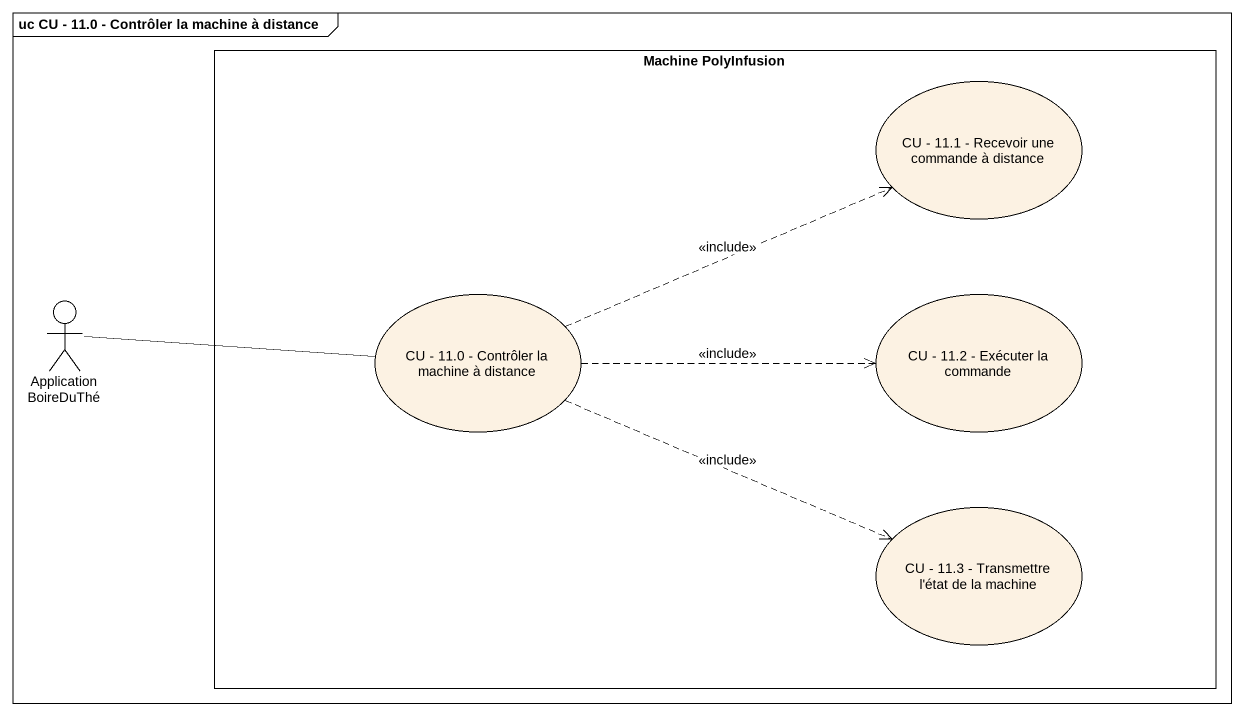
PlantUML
@startuml
mainframe uc CU - 11.0 - Contrôler la machine à distance
rectangle "Machine PolyInfusion" as Machine_PolyInfusion {
  usecase "CU - 11.1 - Recevoir une commande à distance" as CU_11_1_Recevoir_une
  usecase "CU - 11.0 - Contrôler la machine à distance" as CU_11_0_Contrôler_la
  usecase "CU - 11.2 - Exécuter la commande" as CU_11_2_Exécuter_la_commande
  usecase "CU - 11.3 - Transmettre l'état de la machine" as CU_11_3_Transmettre_l_état
}
actor "Application BoireDuThé" as Application_BoireDuThé
CU_11_0_Contrôler_la .right.> CU_11_1_Recevoir_une : <<include>>
CU_11_0_Contrôler_la .right.> CU_11_2_Exécuter_la_commande : <<include>>
CU_11_0_Contrôler_la .right.> CU_11_3_Transmettre_l_état : <<include>>
Application_BoireDuThé -right- CU_11_0_Contrôler_la
@enduml
